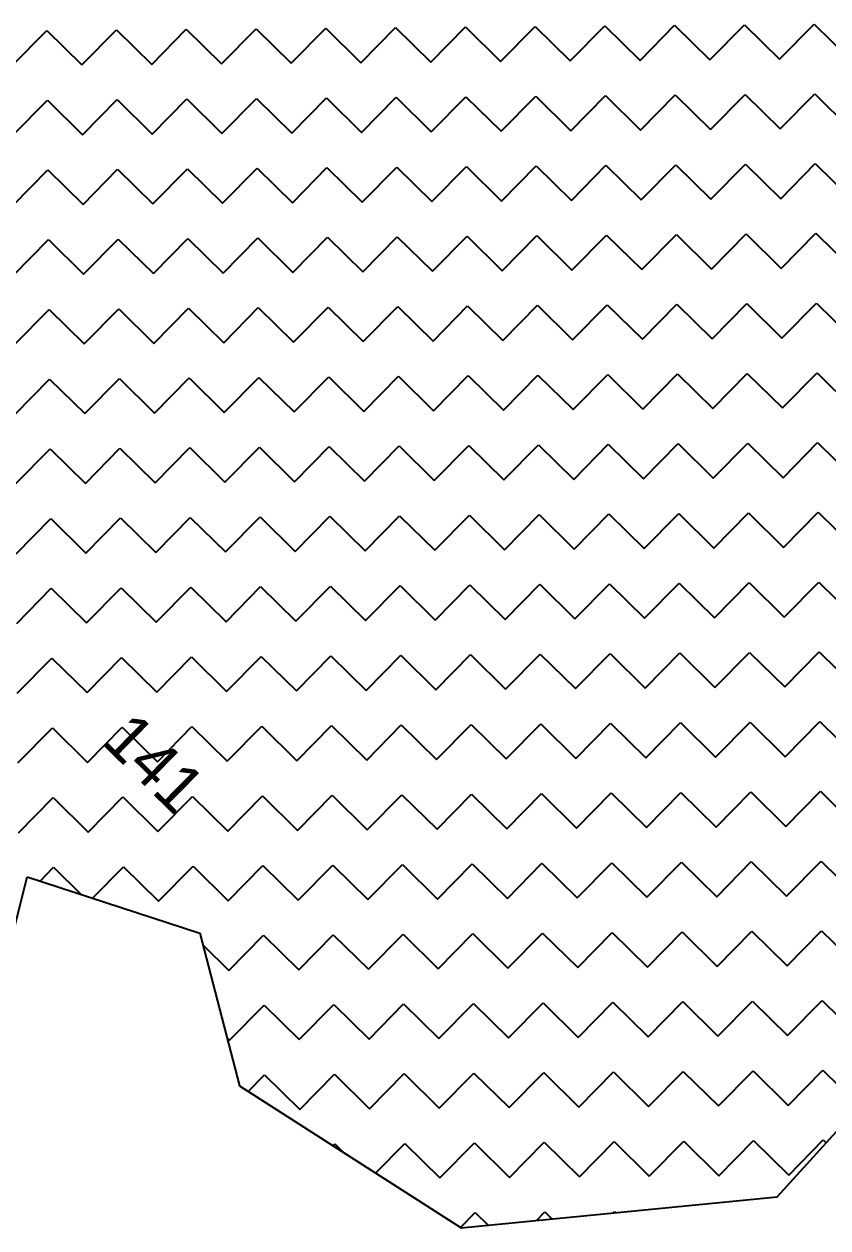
# Model space of a CAD drawing. Header units: metres. Extents: x 342804 to 346854, y 1762918 to 1765966.
# Drawn here: x 344518.5 to 344670.9, y 1765491.9 to 1765720.2 of the extents above; entities that cross this region are included whole.
import ezdxf

# ---------------------------------------------------------------- set-up
doc = ezdxf.new("R2010")
doc.units = ezdxf.units.M
doc.header["$MEASUREMENT"] = 0
doc.layers.add('POLY_HATCH', color=12, linetype='Continuous')
doc.layers.add('TEXT_PARCEL', color=7, linetype='Continuous')
doc.styles.add('TEXT_MAP', font='')
doc.styles.get('TEXT_MAP').set_extended_font_data('Kruti Dev 050')

msp = doc.modelspace()

# ---------------------------------------------------------------- linework, layer by layer
at = {"layer": 'POLY_HATCH', "linetype": 'Continuous'}
for p, q in [((344516.21, 1765712.37), (344522.77, 1765719.04)), ((344522.77, 1765719.04), (344529.44, 1765712.48)), ((344529.44, 1765712.48), (344536, 1765719.15)), ((344536, 1765719.15), (344542.67, 1765712.59)), ((344542.67, 1765712.59), (344549.23, 1765719.26)), ((344549.23, 1765719.26), (344555.9, 1765712.7)), ((344555.9, 1765712.7), (344562.46, 1765719.36)), ((344562.46, 1765719.36), (344569.13, 1765712.8)), ((344569.13, 1765712.8), (344575.69, 1765719.47)), ((344575.69, 1765719.47), (344582.36, 1765712.91)), ((344582.36, 1765712.91), (344588.92, 1765719.58)), ((344588.92, 1765719.58), (344595.59, 1765713.02)), ((344595.59, 1765713.02), (344602.15, 1765719.69)), ((344602.15, 1765719.69), (344608.82, 1765713.13)), ((344608.82, 1765713.13), (344615.38, 1765719.8)), ((344615.38, 1765719.8), (344622.05, 1765713.24)), ((344622.05, 1765713.24), (344628.61, 1765719.91)), ((344628.61, 1765719.91), (344635.28, 1765713.35)), ((344635.28, 1765713.35), (344641.84, 1765720.02)), ((344641.84, 1765720.02), (344648.51, 1765713.46)), ((344648.51, 1765713.46), (344655.07, 1765720.12)), ((344655.07, 1765720.12), (344661.74, 1765713.56)), ((344661.74, 1765713.56), (344668.3, 1765720.23)), ((344668.3, 1765720.23), (344674.97, 1765713.67)), ((344516.31, 1765699.14), (344522.88, 1765705.81)), ((344522.88, 1765705.81), (344529.54, 1765699.25)), ((344529.54, 1765699.25), (344536.11, 1765705.92)), ((344536.11, 1765705.92), (344542.77, 1765699.36)), ((344542.77, 1765699.36), (344549.34, 1765706.03)), ((344549.34, 1765706.03), (344556, 1765699.47)), ((344556, 1765699.47), (344562.57, 1765706.13)), ((344562.57, 1765706.13), (344569.23, 1765699.57)), ((344569.23, 1765699.57), (344575.8, 1765706.24)), ((344575.8, 1765706.24), (344582.46, 1765699.68)), ((344582.46, 1765699.68), (344589.03, 1765706.35)), ((344589.03, 1765706.35), (344595.69, 1765699.79)), ((344595.69, 1765699.79), (344602.26, 1765706.46)), ((344602.26, 1765706.46), (344608.92, 1765699.9)), ((344608.92, 1765699.9), (344615.49, 1765706.57)), ((344615.49, 1765706.57), (344622.15, 1765700.01)), ((344622.15, 1765700.01), (344628.72, 1765706.68)), ((344628.72, 1765706.68), (344635.38, 1765700.12)), ((344635.38, 1765700.12), (344641.95, 1765706.79)), ((344641.95, 1765706.79), (344648.61, 1765700.23)), ((344648.61, 1765700.23), (344655.18, 1765706.89)), ((344655.18, 1765706.89), (344661.85, 1765700.33)), ((344661.85, 1765700.33), (344668.41, 1765707)), ((344668.41, 1765707), (344675.08, 1765700.44)), ((344648.72, 1765687), (344655.28, 1765693.66)), ((344655.28, 1765693.66), (344661.95, 1765687.1)), ((344661.95, 1765687.1), (344668.51, 1765693.77)), ((344668.51, 1765693.77), (344675.18, 1765687.21)), ((344516.42, 1765685.91), (344522.98, 1765692.58)), ((344522.98, 1765692.58), (344529.65, 1765686.02)), ((344529.65, 1765686.02), (344536.21, 1765692.69)), ((344536.21, 1765692.69), (344542.88, 1765686.13)), ((344542.88, 1765686.13), (344549.44, 1765692.8)), ((344549.44, 1765692.8), (344556.11, 1765686.24)), ((344556.11, 1765686.24), (344562.67, 1765692.9)), ((344562.67, 1765692.9), (344569.34, 1765686.34)), ((344569.34, 1765686.34), (344575.9, 1765693.01)), ((344575.9, 1765693.01), (344582.57, 1765686.45)), ((344582.57, 1765686.45), (344589.13, 1765693.12)), ((344589.13, 1765693.12), (344595.8, 1765686.56)), ((344595.8, 1765686.56), (344602.36, 1765693.23)), ((344602.36, 1765693.23), (344609.03, 1765686.67)), ((344609.03, 1765686.67), (344615.59, 1765693.34)), ((344615.59, 1765693.34), (344622.26, 1765686.78)), ((344622.26, 1765686.78), (344628.82, 1765693.45)), ((344628.82, 1765693.45), (344635.49, 1765686.89)), ((344635.49, 1765686.89), (344642.05, 1765693.56)), ((344642.05, 1765693.56), (344648.72, 1765687)), ((344582.68, 1765673.22), (344589.24, 1765679.89)), ((344589.24, 1765679.89), (344595.91, 1765673.33)), ((344595.91, 1765673.33), (344602.47, 1765680)), ((344602.47, 1765680), (344609.14, 1765673.44)), ((344609.14, 1765673.44), (344615.7, 1765680.11)), ((344615.7, 1765680.11), (344622.37, 1765673.55)), ((344622.37, 1765673.55), (344628.93, 1765680.22)), ((344628.93, 1765680.22), (344635.6, 1765673.66)), ((344635.6, 1765673.66), (344642.16, 1765680.33)), ((344642.16, 1765680.33), (344648.83, 1765673.77)), ((344648.83, 1765673.77), (344655.39, 1765680.43)), ((344655.39, 1765680.43), (344662.06, 1765673.87)), ((344662.06, 1765673.87), (344668.62, 1765680.54)), ((344668.62, 1765680.54), (344675.29, 1765673.98)), ((344516.53, 1765672.68), (344523.09, 1765679.35)), ((344523.09, 1765679.35), (344529.76, 1765672.79)), ((344529.76, 1765672.79), (344536.32, 1765679.46)), ((344536.32, 1765679.46), (344542.99, 1765672.9)), ((344542.99, 1765672.9), (344549.55, 1765679.57)), ((344549.55, 1765679.57), (344556.22, 1765673.01)), ((344556.22, 1765673.01), (344562.78, 1765679.67)), ((344562.78, 1765679.67), (344569.45, 1765673.11)), ((344569.45, 1765673.11), (344576.01, 1765679.78)), ((344576.01, 1765679.78), (344582.68, 1765673.22)), ((344529.87, 1765659.56), (344536.43, 1765666.23)), ((344536.43, 1765666.23), (344543.1, 1765659.67)), ((344543.1, 1765659.67), (344549.66, 1765666.34)), ((344549.66, 1765666.34), (344556.33, 1765659.78)), ((344556.33, 1765659.78), (344562.89, 1765666.44)), ((344562.89, 1765666.44), (344569.56, 1765659.88)), ((344569.56, 1765659.88), (344576.12, 1765666.55)), ((344576.12, 1765666.55), (344582.79, 1765659.99)), ((344582.79, 1765659.99), (344589.35, 1765666.66)), ((344589.35, 1765666.66), (344596.02, 1765660.1)), ((344596.02, 1765660.1), (344602.58, 1765666.77)), ((344602.58, 1765666.77), (344609.25, 1765660.21)), ((344609.25, 1765660.21), (344615.81, 1765666.88)), ((344615.81, 1765666.88), (344622.48, 1765660.32)), ((344622.48, 1765660.32), (344629.04, 1765666.99)), ((344629.04, 1765666.99), (344635.71, 1765660.43)), ((344635.71, 1765660.43), (344642.27, 1765667.1)), ((344642.27, 1765667.1), (344648.94, 1765660.54)), ((344648.94, 1765660.54), (344655.5, 1765667.2)), ((344655.5, 1765667.2), (344662.17, 1765660.64)), ((344662.17, 1765660.64), (344668.73, 1765667.31)), ((344668.73, 1765667.31), (344675.4, 1765660.75)), ((344516.64, 1765659.45), (344523.2, 1765666.12)), ((344523.2, 1765666.12), (344529.87, 1765659.56)), ((344516.75, 1765646.22), (344523.31, 1765652.89)), ((344523.31, 1765652.89), (344529.98, 1765646.33)), ((344529.98, 1765646.33), (344536.54, 1765653)), ((344536.54, 1765653), (344543.21, 1765646.44)), ((344543.21, 1765646.44), (344549.77, 1765653.11)), ((344549.77, 1765653.11), (344556.44, 1765646.55)), ((344556.44, 1765646.55), (344563, 1765653.21)), ((344563, 1765653.21), (344569.67, 1765646.65)), ((344569.67, 1765646.65), (344576.23, 1765653.32)), ((344576.23, 1765653.32), (344582.9, 1765646.76)), ((344582.9, 1765646.76), (344589.46, 1765653.43)), ((344589.46, 1765653.43), (344596.13, 1765646.87)), ((344596.13, 1765646.87), (344602.69, 1765653.54)), ((344602.69, 1765653.54), (344609.36, 1765646.98)), ((344609.36, 1765646.98), (344615.92, 1765653.65)), ((344615.92, 1765653.65), (344622.59, 1765647.09)), ((344622.59, 1765647.09), (344629.15, 1765653.76)), ((344629.15, 1765653.76), (344635.82, 1765647.2)), ((344635.82, 1765647.2), (344642.38, 1765653.87)), ((344642.38, 1765653.87), (344649.05, 1765647.3)), ((344649.05, 1765647.3), (344655.61, 1765653.97)), ((344655.61, 1765653.97), (344662.28, 1765647.41)), ((344662.28, 1765647.41), (344668.84, 1765654.08)), ((344668.84, 1765654.08), (344675.51, 1765647.52)), ((344516.86, 1765632.99), (344523.42, 1765639.66)), ((344523.42, 1765639.66), (344530.09, 1765633.1)), ((344530.09, 1765633.1), (344536.65, 1765639.77)), ((344536.65, 1765639.77), (344543.32, 1765633.21)), ((344543.32, 1765633.21), (344549.88, 1765639.88)), ((344549.88, 1765639.88), (344556.55, 1765633.32)), ((344556.55, 1765633.32), (344563.11, 1765639.98)), ((344563.11, 1765639.98), (344569.78, 1765633.42)), ((344569.78, 1765633.42), (344576.34, 1765640.09)), ((344576.34, 1765640.09), (344583.01, 1765633.53)), ((344583.01, 1765633.53), (344589.57, 1765640.2)), ((344589.57, 1765640.2), (344596.24, 1765633.64)), ((344596.24, 1765633.64), (344602.8, 1765640.31)), ((344602.8, 1765640.31), (344609.47, 1765633.75)), ((344609.47, 1765633.75), (344616.03, 1765640.42)), ((344616.03, 1765640.42), (344622.7, 1765633.86)), ((344622.7, 1765633.86), (344629.26, 1765640.53)), ((344629.26, 1765640.53), (344635.93, 1765633.97)), ((344635.93, 1765633.97), (344642.49, 1765640.64)), ((344642.49, 1765640.64), (344649.16, 1765634.07)), ((344649.16, 1765634.07), (344655.72, 1765640.74)), ((344655.72, 1765640.74), (344662.39, 1765634.18)), ((344662.39, 1765634.18), (344668.95, 1765640.85)), ((344668.95, 1765640.85), (344675.62, 1765634.29)), ((344636.04, 1765620.74), (344642.6, 1765627.41)), ((344642.6, 1765627.41), (344649.27, 1765620.84)), ((344649.27, 1765620.84), (344655.83, 1765627.51)), ((344655.83, 1765627.51), (344662.5, 1765620.95)), ((344662.5, 1765620.95), (344669.06, 1765627.62)), ((344669.06, 1765627.62), (344675.73, 1765621.06)), ((344516.97, 1765619.76), (344523.53, 1765626.43)), ((344523.53, 1765626.43), (344530.2, 1765619.87)), ((344530.2, 1765619.87), (344536.76, 1765626.54)), ((344536.76, 1765626.54), (344543.43, 1765619.98)), ((344543.43, 1765619.98), (344549.99, 1765626.65)), ((344549.99, 1765626.65), (344556.66, 1765620.09)), ((344556.66, 1765620.09), (344563.22, 1765626.75)), ((344563.22, 1765626.75), (344569.89, 1765620.19)), ((344569.89, 1765620.19), (344576.45, 1765626.86)), ((344576.45, 1765626.86), (344583.12, 1765620.3)), ((344583.12, 1765620.3), (344589.68, 1765626.97)), ((344589.68, 1765626.97), (344596.35, 1765620.41)), ((344596.35, 1765620.41), (344602.91, 1765627.08)), ((344602.91, 1765627.08), (344609.58, 1765620.52)), ((344609.58, 1765620.52), (344616.14, 1765627.19)), ((344616.14, 1765627.19), (344622.81, 1765620.63)), ((344622.81, 1765620.63), (344629.37, 1765627.3)), ((344629.37, 1765627.3), (344636.04, 1765620.74)), ((344583.22, 1765607.07), (344589.79, 1765613.74)), ((344589.79, 1765613.74), (344596.45, 1765607.18)), ((344596.45, 1765607.18), (344603.02, 1765613.85)), ((344603.02, 1765613.85), (344609.68, 1765607.29)), ((344609.68, 1765607.29), (344616.25, 1765613.96)), ((344616.25, 1765613.96), (344622.91, 1765607.4)), ((344622.91, 1765607.4), (344629.48, 1765614.07)), ((344629.48, 1765614.07), (344636.14, 1765607.51)), ((344636.14, 1765607.51), (344642.71, 1765614.18)), ((344642.71, 1765614.18), (344649.37, 1765607.61)), ((344649.37, 1765607.61), (344655.94, 1765614.28)), ((344655.94, 1765614.28), (344662.6, 1765607.72)), ((344662.6, 1765607.72), (344669.17, 1765614.39)), ((344669.17, 1765614.39), (344675.83, 1765607.83)), ((344517.07, 1765606.53), (344523.63, 1765613.2)), ((344523.63, 1765613.2), (344530.3, 1765606.64)), ((344530.3, 1765606.64), (344536.86, 1765613.31)), ((344536.86, 1765613.31), (344543.53, 1765606.75)), ((344543.53, 1765606.75), (344550.09, 1765613.42)), ((344550.09, 1765613.42), (344556.76, 1765606.86)), ((344556.76, 1765606.86), (344563.33, 1765613.52)), ((344563.33, 1765613.52), (344569.99, 1765606.96)), ((344569.99, 1765606.96), (344576.56, 1765613.63)), ((344576.56, 1765613.63), (344583.22, 1765607.07)), ((344517.18, 1765593.3), (344523.74, 1765599.97)), ((344523.74, 1765599.97), (344530.41, 1765593.41)), ((344530.41, 1765593.41), (344536.97, 1765600.08)), ((344536.97, 1765600.08), (344543.64, 1765593.52)), ((344543.64, 1765593.52), (344550.2, 1765600.19)), ((344550.2, 1765600.19), (344556.87, 1765593.62)), ((344556.87, 1765593.62), (344563.43, 1765600.29)), ((344563.43, 1765600.29), (344570.1, 1765593.73)), ((344570.1, 1765593.73), (344576.66, 1765600.4)), ((344576.66, 1765600.4), (344583.33, 1765593.84)), ((344583.33, 1765593.84), (344589.89, 1765600.51)), ((344589.89, 1765600.51), (344596.56, 1765593.95)), ((344596.56, 1765593.95), (344603.12, 1765600.62)), ((344603.12, 1765600.62), (344609.79, 1765594.06)), ((344609.79, 1765594.06), (344616.35, 1765600.73)), ((344616.35, 1765600.73), (344623.02, 1765594.17)), ((344623.02, 1765594.17), (344629.58, 1765600.84)), ((344629.58, 1765600.84), (344636.25, 1765594.28)), ((344636.25, 1765594.28), (344642.81, 1765600.95)), ((344642.81, 1765600.95), (344649.48, 1765594.38)), ((344649.48, 1765594.38), (344656.04, 1765601.05)), ((344656.04, 1765601.05), (344662.71, 1765594.49)), ((344662.71, 1765594.49), (344669.27, 1765601.16)), ((344669.27, 1765601.16), (344675.94, 1765594.6)), ((344517.29, 1765580.07), (344523.85, 1765586.74)), ((344523.85, 1765586.74), (344530.52, 1765580.18)), ((344530.52, 1765580.18), (344537.08, 1765586.85)), ((344537.08, 1765586.85), (344543.75, 1765580.29)), ((344543.75, 1765580.29), (344550.31, 1765586.96)), ((344550.31, 1765586.96), (344556.98, 1765580.39)), ((344556.98, 1765580.39), (344563.54, 1765587.06)), ((344563.54, 1765587.06), (344570.21, 1765580.5)), ((344570.21, 1765580.5), (344576.77, 1765587.17)), ((344576.77, 1765587.17), (344583.44, 1765580.61)), ((344583.44, 1765580.61), (344590, 1765587.28)), ((344590, 1765587.28), (344596.67, 1765580.72)), ((344596.67, 1765580.72), (344603.23, 1765587.39)), ((344603.23, 1765587.39), (344609.9, 1765580.83)), ((344609.9, 1765580.83), (344616.46, 1765587.5)), ((344616.46, 1765587.5), (344623.13, 1765580.94)), ((344623.13, 1765580.94), (344629.69, 1765587.61)), ((344629.69, 1765587.61), (344636.36, 1765581.05)), ((344636.36, 1765581.05), (344642.92, 1765587.72)), ((344642.92, 1765587.72), (344649.59, 1765581.15)), ((344649.59, 1765581.15), (344656.15, 1765587.82)), ((344656.15, 1765587.82), (344662.82, 1765581.26)), ((344662.82, 1765581.26), (344669.38, 1765587.93)), ((344669.38, 1765587.93), (344676.05, 1765581.37)), ((344517.4, 1765566.84), (344523.96, 1765573.51)), ((344523.96, 1765573.51), (344530.63, 1765566.95)), ((344530.63, 1765566.95), (344537.19, 1765573.62)), ((344537.19, 1765573.62), (344543.86, 1765567.06)), ((344543.86, 1765567.06), (344550.42, 1765573.73)), ((344550.42, 1765573.73), (344557.09, 1765567.16)), ((344557.09, 1765567.16), (344563.65, 1765573.83)), ((344563.65, 1765573.83), (344570.32, 1765567.27)), ((344570.32, 1765567.27), (344576.88, 1765573.94)), ((344576.88, 1765573.94), (344583.55, 1765567.38)), ((344583.55, 1765567.38), (344590.11, 1765574.05)), ((344590.11, 1765574.05), (344596.78, 1765567.49)), ((344596.78, 1765567.49), (344603.34, 1765574.16)), ((344603.34, 1765574.16), (344610.01, 1765567.6)), ((344610.01, 1765567.6), (344616.57, 1765574.27)), ((344616.57, 1765574.27), (344623.24, 1765567.71)), ((344623.24, 1765567.71), (344629.8, 1765574.38)), ((344629.8, 1765574.38), (344636.47, 1765567.82)), ((344636.47, 1765567.82), (344643.03, 1765574.49)), ((344643.03, 1765574.49), (344649.7, 1765567.92)), ((344649.7, 1765567.92), (344656.26, 1765574.59)), ((344656.26, 1765574.59), (344662.93, 1765568.03)), ((344662.93, 1765568.03), (344669.49, 1765574.7)), ((344669.49, 1765574.7), (344676.16, 1765568.14)), ((344623.35, 1765554.48), (344629.91, 1765561.15)), ((344629.91, 1765561.15), (344636.58, 1765554.59)), ((344636.58, 1765554.59), (344643.14, 1765561.26)), ((344643.14, 1765561.26), (344649.81, 1765554.69)), ((344649.81, 1765554.69), (344656.37, 1765561.36)), ((344656.37, 1765561.36), (344663.04, 1765554.8)), ((344663.04, 1765554.8), (344669.6, 1765561.47)), ((344669.6, 1765561.47), (344676.27, 1765554.91)), ((344521.49, 1765557.66), (344524.07, 1765560.28)), ((344524.07, 1765560.28), (344529.31, 1765555.12)), ((344531.44, 1765554.43), (344537.3, 1765560.39)), ((344537.3, 1765560.39), (344543.97, 1765553.83)), ((344543.97, 1765553.83), (344550.53, 1765560.5)), ((344550.53, 1765560.5), (344557.2, 1765553.93)), ((344557.2, 1765553.93), (344563.76, 1765560.6)), ((344563.76, 1765560.6), (344570.43, 1765554.04)), ((344570.43, 1765554.04), (344576.99, 1765560.71)), ((344576.99, 1765560.71), (344583.66, 1765554.15)), ((344583.66, 1765554.15), (344590.22, 1765560.82)), ((344590.22, 1765560.82), (344596.89, 1765554.26)), ((344596.89, 1765554.26), (344603.45, 1765560.93)), ((344603.45, 1765560.93), (344610.12, 1765554.37)), ((344610.12, 1765554.37), (344616.68, 1765561.04)), ((344616.68, 1765561.04), (344623.35, 1765554.48)), ((344570.54, 1765540.81), (344577.1, 1765547.48)), ((344577.1, 1765547.48), (344583.77, 1765540.92)), ((344583.77, 1765540.92), (344590.33, 1765547.59)), ((344590.33, 1765547.59), (344597, 1765541.03)), ((344597, 1765541.03), (344603.56, 1765547.7)), ((344603.56, 1765547.7), (344610.23, 1765541.14)), ((344610.23, 1765541.14), (344616.79, 1765547.81)), ((344616.79, 1765547.81), (344623.46, 1765541.25)), ((344623.46, 1765541.25), (344630.02, 1765547.92)), ((344630.02, 1765547.92), (344636.69, 1765541.36)), ((344636.69, 1765541.36), (344643.25, 1765548.03)), ((344643.25, 1765548.03), (344649.92, 1765541.46)), ((344649.92, 1765541.46), (344656.48, 1765548.13)), ((344656.48, 1765548.13), (344663.15, 1765541.57)), ((344663.15, 1765541.57), (344669.71, 1765548.24)), ((344669.71, 1765548.24), (344676.38, 1765541.68)), ((344552.41, 1765545.52), (344557.31, 1765540.7)), ((344557.31, 1765540.7), (344563.87, 1765547.37)), ((344563.87, 1765547.37), (344570.54, 1765540.81)), ((344557.42, 1765527.47), (344563.98, 1765534.14)), ((344563.98, 1765534.14), (344570.65, 1765527.58)), ((344570.65, 1765527.58), (344577.21, 1765534.25)), ((344577.21, 1765534.25), (344583.88, 1765527.69)), ((344583.88, 1765527.69), (344590.44, 1765534.36)), ((344590.44, 1765534.36), (344597.11, 1765527.8)), ((344597.11, 1765527.8), (344603.67, 1765534.47)), ((344603.67, 1765534.47), (344610.34, 1765527.91)), ((344610.34, 1765527.91), (344616.9, 1765534.58)), ((344616.9, 1765534.58), (344623.57, 1765528.02)), ((344623.57, 1765528.02), (344630.13, 1765534.69)), ((344630.13, 1765534.69), (344636.8, 1765528.13)), ((344636.8, 1765528.13), (344643.36, 1765534.8)), ((344643.36, 1765534.8), (344650.03, 1765528.23)), ((344650.03, 1765528.23), (344656.59, 1765534.9)), ((344656.59, 1765534.9), (344663.26, 1765528.34)), ((344663.26, 1765528.34), (344669.82, 1765535.01)), ((344669.82, 1765535.01), (344676.49, 1765528.45)), ((344556.98, 1765527.9), (344557.42, 1765527.47)), ((344560.98, 1765517.75), (344564.08, 1765520.91)), ((344564.08, 1765520.91), (344570.75, 1765514.35)), ((344570.75, 1765514.35), (344577.31, 1765521.02)), ((344577.31, 1765521.02), (344583.98, 1765514.46)), ((344583.98, 1765514.46), (344590.54, 1765521.13)), ((344590.54, 1765521.13), (344597.21, 1765514.57)), ((344597.21, 1765514.57), (344603.77, 1765521.24)), ((344603.77, 1765521.24), (344610.44, 1765514.68)), ((344610.44, 1765514.68), (344617.01, 1765521.35)), ((344617.01, 1765521.35), (344623.67, 1765514.79)), ((344623.67, 1765514.79), (344630.24, 1765521.46)), ((344630.24, 1765521.46), (344636.9, 1765514.9)), ((344636.9, 1765514.9), (344643.47, 1765521.57)), ((344643.47, 1765521.57), (344650.13, 1765515)), ((344650.13, 1765515), (344656.7, 1765521.67)), ((344656.7, 1765521.67), (344663.36, 1765515.11)), ((344663.36, 1765515.11), (344669.93, 1765521.78)), ((344669.93, 1765521.78), (344676.59, 1765515.22)), ((344577.07, 1765507.44), (344577.42, 1765507.79)), ((344577.42, 1765507.79), (344579.12, 1765506.13)), ((344585.12, 1765502.28), (344590.65, 1765507.9)), ((344590.65, 1765507.9), (344597.32, 1765501.34)), ((344597.32, 1765501.34), (344603.88, 1765508.01)), ((344603.88, 1765508.01), (344610.55, 1765501.45)), ((344610.55, 1765501.45), (344617.11, 1765508.12)), ((344617.11, 1765508.12), (344623.78, 1765501.56)), ((344623.78, 1765501.56), (344630.34, 1765508.23)), ((344630.34, 1765508.23), (344637.01, 1765501.67)), ((344637.01, 1765501.67), (344643.57, 1765508.33)), ((344643.57, 1765508.33), (344650.24, 1765501.77)), ((344650.24, 1765501.77), (344656.8, 1765508.44)), ((344656.8, 1765508.44), (344663.47, 1765501.88)), ((344663.47, 1765501.88), (344670.03, 1765508.55)), ((344670.03, 1765508.55), (344670.57, 1765508.02)), ((344630.16, 1765494.7), (344630.45, 1765495)), ((344630.45, 1765495), (344630.7, 1765494.75)), ((344601.22, 1765491.96), (344603.99, 1765494.78)), ((344603.99, 1765494.78), (344606.45, 1765492.37)), ((344615.63, 1765493.27), (344617.22, 1765494.89)), ((344617.22, 1765494.89), (344618.57, 1765493.56))]:
    msp.add_line(p, q, dxfattribs=at)
at = {"layer": 'POLY_HATCH'}
for p, q in [((344506.75, 1765509.32), (344519.03, 1765558.46)), ((344519.03, 1765558.46), (344551.82, 1765547.81)), ((344551.82, 1765547.81), (344559.34, 1765518.8)), ((344661.26, 1765497.77), (344704.44, 1765545.32)), ((344559.34, 1765518.8), (344601.37, 1765491.87)), ((344601.37, 1765491.87), (344661.26, 1765497.77))]:
    msp.add_line(p, q, dxfattribs=at)

# ---------------------------------------------------------------- texts
at = {"layer": 'TEXT_PARCEL', "style": 'TEXT_MAP'}
msp.add_text('141', height=8.981, rotation=315.47, dxfattribs=at).set_placement((344532.9, 1765583.95))

doc.saveas('drawing.dxf')
